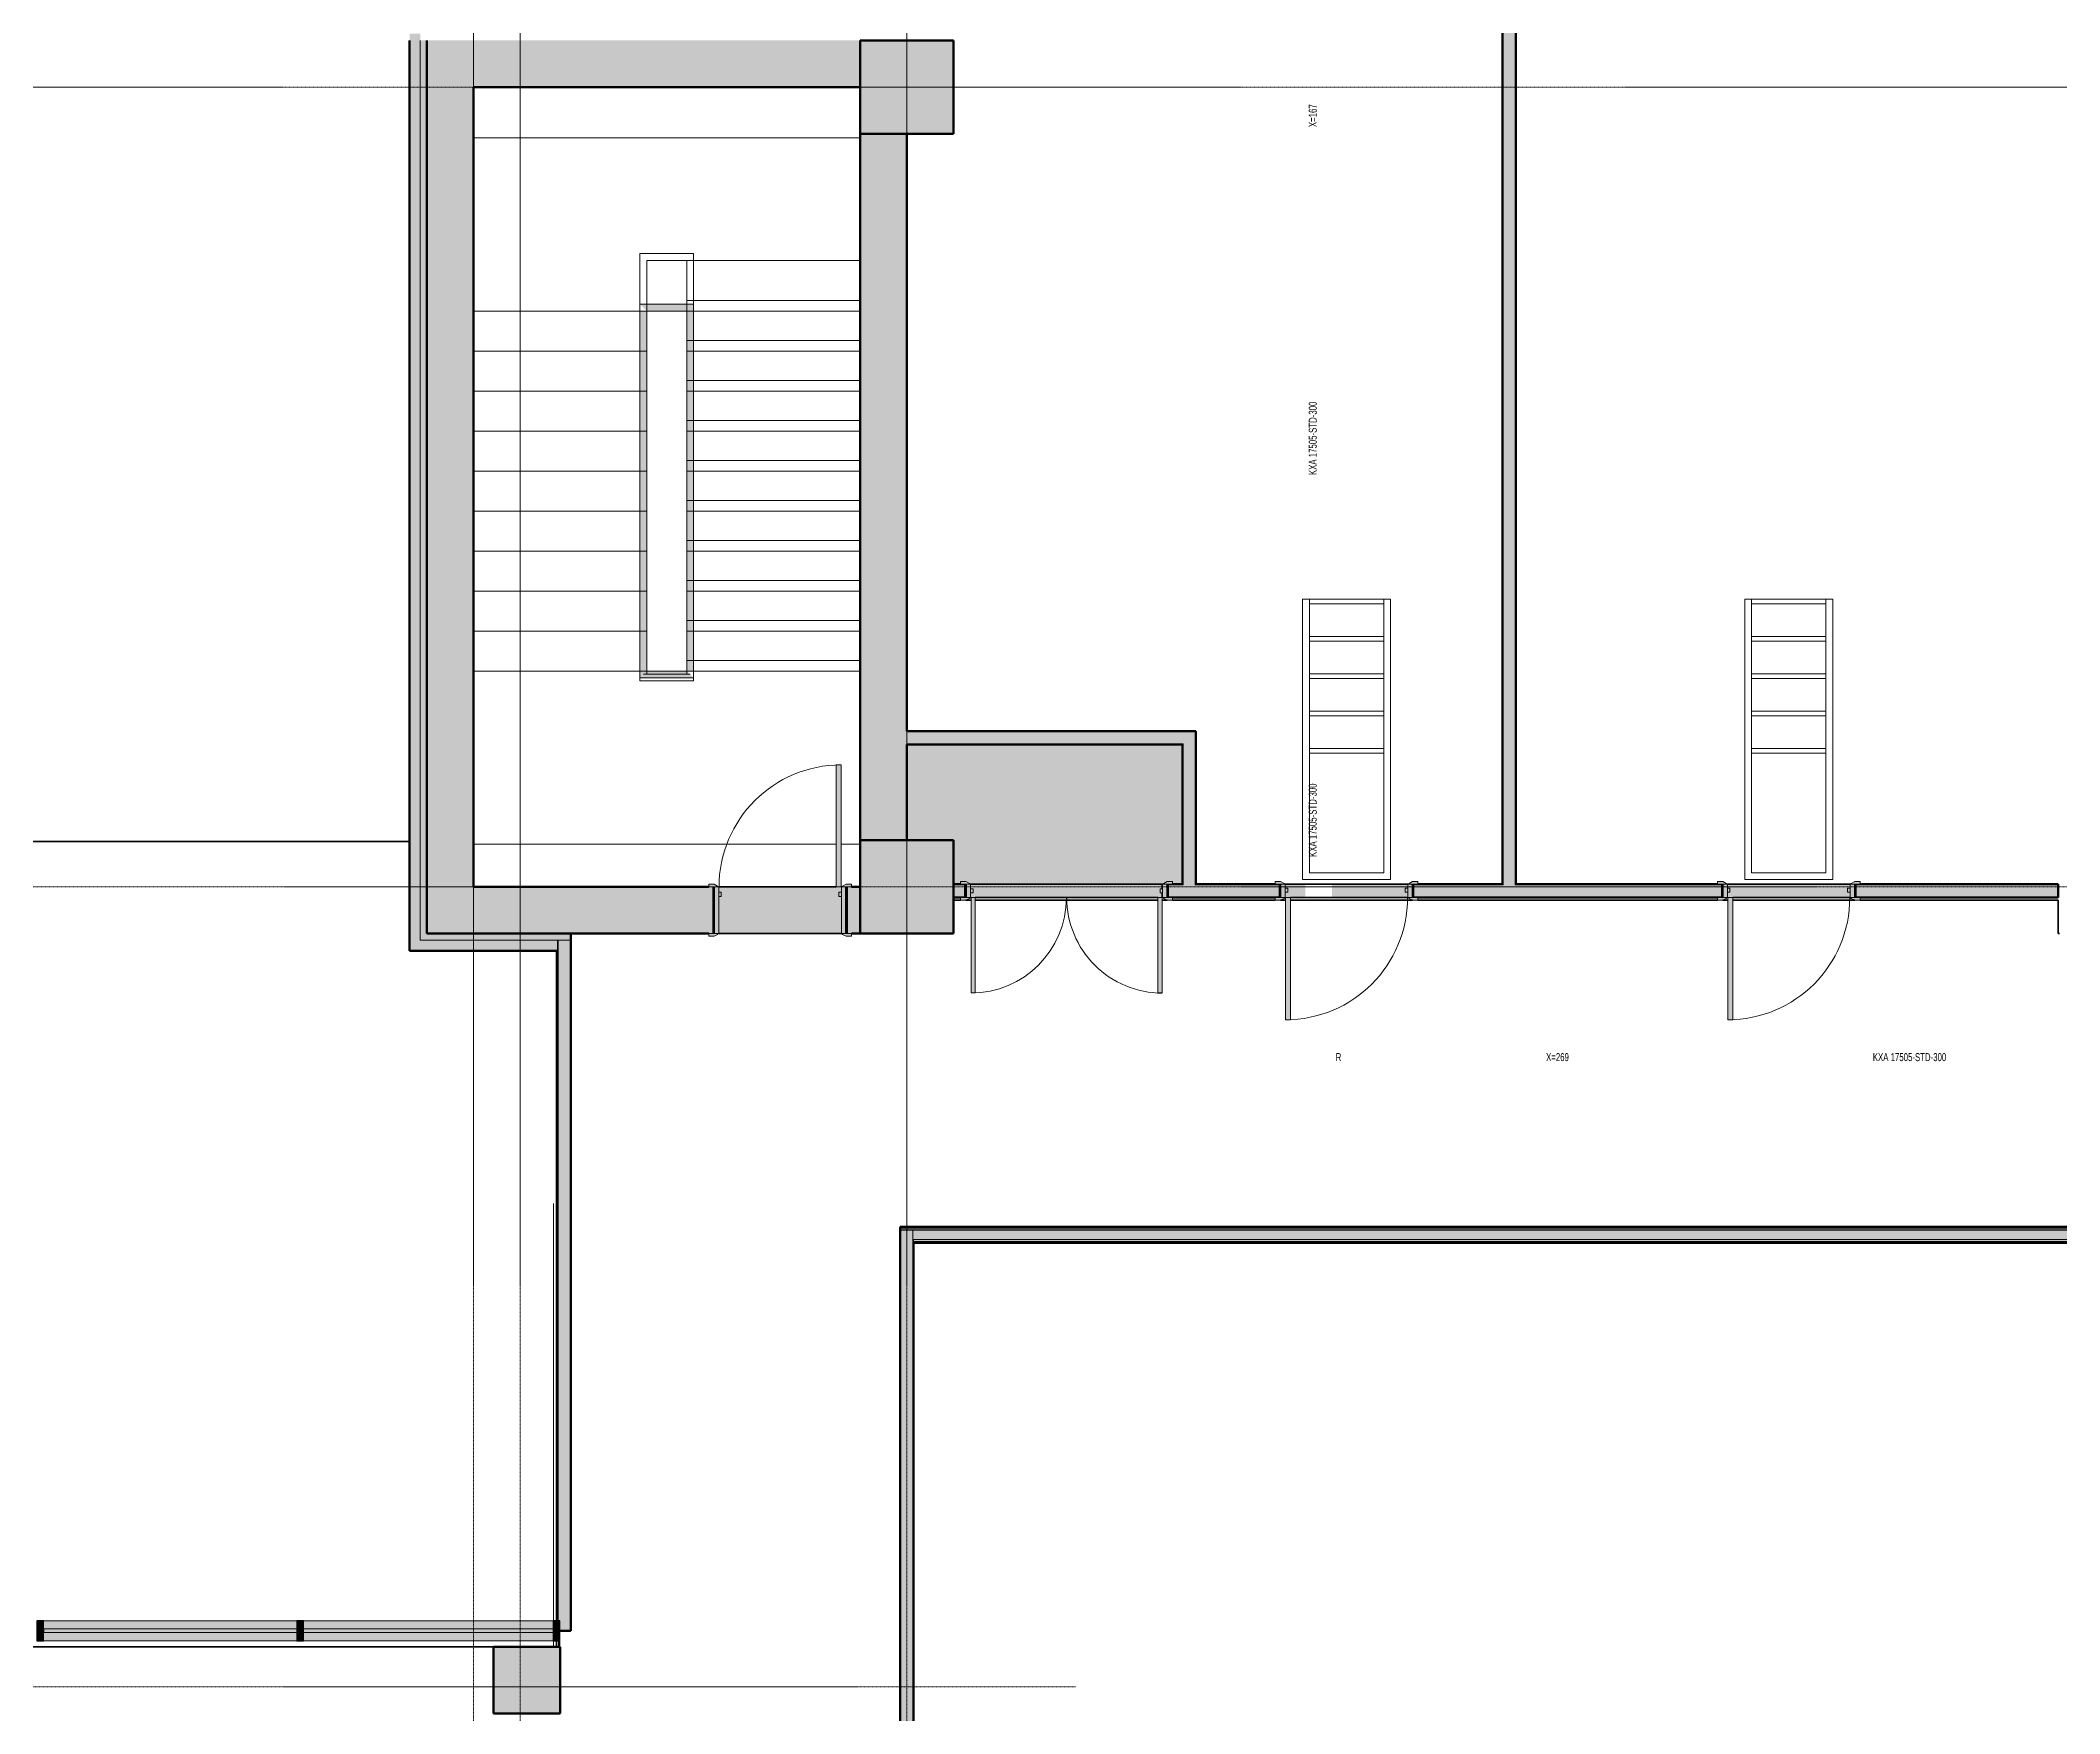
# Model space of a CAD drawing. Header units: millimetres. Extents: x -18178 to 96133, y -22425 to 61598.
# Drawn here: x -3870 to 11280, y 38330 to 50880 of the extents above; entities that cross this region are included whole.
import ezdxf
from ezdxf.enums import TextEntityAlignment as Align

# ---------------------------------------------------------------- set-up
doc = ezdxf.new("R2010")
doc.units = ezdxf.units.MM
for name, pattern in [('Centre', [10, 6, -1.25, 1.5, -1.25]), ('Demolished', [4.8, 3.2, -1.6]), ('Demolished_2_', [7.14375, 4.7625, -2.38125])]:
    doc.linetypes.add(name, pattern=pattern)
for name, color, linetype, lineweight, true_color in [('A-AREA', 7, 'Continuous', 9, 0x7f7f7f), ('A-DOOR', 7, 'Continuous', 9, 0x7f7f7f), ('A-DOOR-FRAM', 7, 'Continuous', 9, 0x7f7f7f), ('A-FLOR', 7, 'Continuous', 9, 0x7f7f7f), ('A-FLOR-HRAL-MBND', 7, 'Continuous', 9, 0x7f7f7f), ('A-GLAZ-CURT', 7, 'Continuous', 9, 0x7f7f7f), ('A-GLAZ-CWMG', 7, 'Continuous', 9, 0x7f7f7f), ('A-WALL', 7, 'Continuous', 9, 0x7f7f7f), ('A-WALL-PATT', 7, 'Continuous', 18, 0x7f7f7f), ('I-WALL', 7, 'Continuous', 9, 0x7f7f7f), ('S-COLS', 7, 'Continuous', 9, 0x7f7f7f), ('S-STRS', 7, 'Continuous', 9, 0x7f7f7f), ('S-STRS-MBND', 7, 'Continuous', 9, 0x7f7f7f)]:
    doc.layers.add(name, color=color, linetype=linetype, lineweight=lineweight, true_color=true_color)
doc.layers.add('A-FLOR-HRAL', color=7, linetype='Demolished', lineweight=9)
doc.layers.add('S-GRID', color=7, linetype='Continuous', lineweight=9)
doc.layers.add('eae-bb-mım.', color=7, linetype='Continuous')
doc.layers.add('EAE-BB-R1-OUT-004-KXC 1600A', color=200, linetype='Continuous')
doc.styles.get("Standard").update_dxf_attribs({"font": 'arial.ttf'})

# ---------------------------------------------------------------- blocks, each defined once
blk = doc.blocks.new('Double leaf fire resistant solid steel door - 1520W x 2110H mm-1298325-Busbar Distribution First Floor  Layout - Phase 1')
at = {"layer": 'A-DOOR', "lineweight": 18, "true_color": 0xf2f2f2}
h = blk.add_hatch(color=7, dxfattribs=at)
h.paths.add_polyline_path([(-717, 765), (-717, 50), (-685, 50), (-685, 765)], flags=0)
h.paths.add_polyline_path([(685, 765), (685, 50), (717, 50), (717, 765)], flags=0)
h = blk.add_hatch(color=7, dxfattribs=at)
h.paths.add_polyline_path([(-755, 70), (-795, 70), (-795, 50), (-725, 50), (-729, 56)], flags=0)
h.paths.add_polyline_path([(755, 70), (729, 56), (725, 50), (795, 50), (795, 70)], flags=0)
h = blk.add_hatch(color=7, dxfattribs=at)
h.paths.add_polyline_path([(795, -50), (725, -50), (729, -56), (755, -70), (795, -70), (795, -59)], flags=0)
h.paths.add_polyline_path([(-795, -50), (-795, -70), (-755, -70), (-729, -56), (-725, -50)], flags=0)
at = {"layer": 'A-DOOR-FRAM', "lineweight": 18, "true_color": 0xf2f2f2}
h = blk.add_hatch(color=7, dxfattribs=at)
h.paths.add_polyline_path([(-752, 50), (-752, -50), (-720, -50), (-720, 50)], flags=0)
h.paths.add_polyline_path([(752, 50), (720, 50), (720, -50), (752, -50)], flags=0)
h = blk.add_hatch(color=7, dxfattribs=at)
h.paths.add_polyline_path([(-720, 15), (-720, -17), (-701, -17), (-701, 15)], flags=0)
h.paths.add_polyline_path([(701, 15), (701, -17), (720, -17), (720, 15)], flags=0)
at = {"layer": 'A-DOOR', "color": 254, "true_color": 0xcccccc}
for p, q in [((-685, 765), (-717, 765)), ((-717, 765), (-717, 50)), ((-685, 50), (-685, 765)), ((717, 765), (685, 765)), ((685, 765), (685, 50)), ((717, 50), (717, 765)), ((-755, 70), (-795, 70)), ((-795, 70), (-795, 50)), ((-795, 50), (-725, 50)), ((-729, 56), (-755, 70)), ((-717, 50), (-685, 50)), ((685, 50), (717, 50)), ((725, 50), (795, 50)), ((755, 70), (729, 56)), ((795, 70), (755, 70)), ((795, 50), (795, 70)), ((-795, -50), (-795, -70)), ((-725, -50), (-795, -50)), ((-795, -70), (-755, -70)), ((-755, -70), (-729, -56)), ((795, -50), (725, -50)), ((729, -56), (755, -70)), ((755, -70), (795, -70)), ((795, -70), (795, -50))]:
    blk.add_line(p, q, dxfattribs=at)
at = {"layer": 'A-DOOR', "color": 254, "lineweight": 18, "true_color": 0xcccccc}
for p, q in [((-685, 765), (-717, 765)), ((-717, 765), (-717, 50)), ((-685, 50), (-685, 765)), ((685, 50), (685, 765)), ((685, 765), (717, 765)), ((717, 765), (717, 50)), ((-717, 50), (-685, 50)), ((717, 50), (685, 50))]:
    blk.add_line(p, q, dxfattribs=at)
at = {"layer": 'A-DOOR', "color": 254, "true_color": 0xe5e5e5}
for centre, radius, start, end in [((-717, 50), 716, 360, 90), ((717, 50), 715, 90, 180)]:
    blk.add_arc(centre, radius, start, end, dxfattribs=at)
at = {"layer": 'A-DOOR', "color": 254, "true_color": 0xcccccc}
for centre, start, end in [((-733, 49), 7.125, 60.2551), ((733, 49), 119.7449, 172.875), ((-733, -49), 299.7449, 352.875), ((733, -49), 187.125, 240.2551)]:
    blk.add_arc(centre, 8.06, start, end, dxfattribs=at)
at = {"layer": 'A-DOOR-FRAM', "color": 254, "lineweight": 18, "true_color": 0xcccccc}
for p, q in [((-720, 50), (-752, 50)), ((-752, 50), (-752, -50)), ((-720, -50), (-720, 50)), ((-701, 15), (-720, 15)), ((-720, 15), (-720, -17)), ((-701, -17), (-701, 15)), ((701, 15), (701, -17)), ((720, 15), (701, 15)), ((752, 50), (720, 50)), ((720, 50), (720, -50)), ((720, -17), (720, 15)), ((752, -50), (752, 50)), ((-752, -50), (-720, -50)), ((-720, -17), (-701, -17)), ((701, -17), (720, -17)), ((720, -50), (752, -50))]:
    blk.add_line(p, q, dxfattribs=at)
blk = doc.blocks.new('Single leaf fire resistant solid steel door - 1000W x 2400H mm-1314624-Busbar Distribution First Floor  Layout - Phase 1')
at = {"layer": 'A-DOOR', "lineweight": 18, "true_color": 0xf2f2f2}
blk.add_hatch(color=7, dxfattribs=at).paths.add_polyline_path([(458, 966), (420, 966), (420, 50), (458, 50)], flags=0)
h = blk.add_hatch(color=7, dxfattribs=at)
h.paths.add_polyline_path([(-495, 70), (-535, 70), (-535, 50), (-465, 50), (-469, 56)], flags=0)
h.paths.add_polyline_path([(535, 70), (495, 70), (469, 56), (465, 50), (535, 50)], flags=0)
h = blk.add_hatch(color=7, dxfattribs=at)
h.paths.add_polyline_path([(-535, -50), (-535, -70), (-495, -70), (-469, -56), (-465, -50)], flags=0)
h.paths.add_polyline_path([(535, -50), (465, -50), (469, -56), (495, -70), (535, -70), (535, -59)], flags=0)
at = {"layer": 'A-DOOR-FRAM', "lineweight": 18, "true_color": 0xf2f2f2}
h = blk.add_hatch(color=7, dxfattribs=at)
h.paths.add_polyline_path([(-492, 50), (-492, -50), (-460, -50), (-460, 50)], flags=0)
h.paths.add_polyline_path([(492, 50), (460, 50), (460, -50), (492, -50)], flags=0)
h = blk.add_hatch(color=7, dxfattribs=at)
h.paths.add_polyline_path([(-441, 10), (-460, 10), (-460, -22), (-441, -22)], flags=0)
h.paths.add_polyline_path([(441, 10), (441, -22), (460, -22), (460, 10)], flags=0)
at = {"layer": 'A-DOOR', "color": 254, "lineweight": 18, "true_color": 0xe5e5e5}
for p, q in [((420, 966), (420, 50)), ((458, 966), (420, 966)), ((420, 50), (420, 966)), ((420, 966), (458, 966)), ((458, 50), (458, 966)), ((458, 966), (458, 50)), ((420, 50), (458, 50)), ((458, 50), (420, 50))]:
    blk.add_line(p, q, dxfattribs=at)
at = {"layer": 'A-DOOR', "color": 254, "true_color": 0xcccccc}
for p, q in [((-495, 70), (-535, 70)), ((-535, 70), (-535, 50)), ((-535, 50), (-465, 50)), ((-469, 56), (-495, 70)), ((465, 50), (535, 50)), ((495, 70), (469, 56)), ((535, 70), (495, 70)), ((535, 50), (535, 70)), ((-535, -50), (-535, -70)), ((-465, -50), (-535, -50)), ((-535, -70), (-495, -70)), ((-495, -70), (-469, -56)), ((535, -50), (465, -50)), ((469, -56), (495, -70)), ((495, -70), (535, -70)), ((535, -70), (535, -50))]:
    blk.add_line(p, q, dxfattribs=at)
at = {"layer": 'A-DOOR', "color": 254, "true_color": 0xe5e5e5}
blk.add_arc((458, 50), 916, 90, 180, dxfattribs=at)
at = {"layer": 'A-DOOR', "color": 254, "true_color": 0xcccccc}
for centre, start, end in [((-473, 49), 7.125, 60.2551), ((473, 49), 119.7449, 172.875), ((-473, -49), 299.7449, 352.875), ((473, -49), 187.125, 240.2551)]:
    blk.add_arc(centre, 8.06, start, end, dxfattribs=at)
at = {"layer": 'A-DOOR-FRAM', "color": 254, "lineweight": 18, "true_color": 0xcccccc}
for p, q in [((-460, 50), (-492, 50)), ((-492, 50), (-492, -50)), ((-460, -50), (-460, 50)), ((-441, 10), (-460, 10)), ((-460, 10), (-460, -22)), ((-441, -22), (-441, 10)), ((460, 10), (441, 10)), ((441, 10), (441, -22)), ((460, 50), (460, -50)), ((492, 50), (460, 50)), ((460, -22), (460, 10)), ((492, -50), (492, 50)), ((-492, -50), (-460, -50)), ((-460, -22), (-441, -22)), ((441, -22), (460, -22)), ((460, -50), (492, -50))]:
    blk.add_line(p, q, dxfattribs=at)
blk = doc.blocks.new('STR-Conc-Precast Rectangular Column Nwt - 500 x 500 mm-874367-Busbar Distribution First Floor  Layout - Phase 1')
at = {"layer": 'S-COLS', "lineweight": 35, "true_color": 0xf2f2f2}
blk.add_hatch(color=7, dxfattribs=at).paths.add_polyline_path([(250, -250), (250, 250), (-250, 250), (-250, -250)], flags=0)
at = {"layer": 'S-COLS', "color": 254, "lineweight": 50, "true_color": 0xcccccc}
for p, q in [((250, 250), (-250, 250)), ((-250, 250), (-250, -250)), ((250, -250), (250, 250)), ((-250, -250), (250, -250))]:
    blk.add_line(p, q, dxfattribs=at)
blk = doc.blocks.new('STR-Conc-Precast Rectangular Column Nwt - 700 x 700 mm-835840-Busbar Distribution First Floor  Layout - Phase 1')
at = {"layer": 'S-COLS', "lineweight": 35, "true_color": 0xf2f2f2}
blk.add_hatch(color=7, dxfattribs=at).paths.add_polyline_path([(227, 350), (-350, 350), (-350, -350), (350, -350), (350, 350)], flags=0)
at = {"layer": 'S-COLS', "color": 254, "lineweight": 50, "true_color": 0xcccccc}
for p, q in [((350, 350), (-350, 350)), ((-350, 350), (-350, -350)), ((350, -350), (350, 350)), ((-350, -350), (350, -350))]:
    blk.add_line(p, q, dxfattribs=at)
blk = doc.blocks.new('Single leaf fire resistant solid steel door - 1000W x 2400H mm-1314631-Busbar Distribution First Floor  Layout - Phase 1')
at = {"layer": 'A-DOOR', "lineweight": 18, "true_color": 0xf2f2f2}
blk.add_hatch(color=7, dxfattribs=at).paths.add_polyline_path([(458, 175), (458, 1091), (420, 1091), (420, 175)], flags=0)
h = blk.add_hatch(color=7, dxfattribs=at)
h.paths.add_polyline_path([(535, 175), (535, 195), (495, 195), (469, 181), (465, 175)], flags=0)
h.paths.add_polyline_path([(-465, 175), (-469, 181), (-495, 195), (-535, 195), (-535, 175)], flags=0)
h = blk.add_hatch(color=7, dxfattribs=at)
h.paths.add_polyline_path([(495, -195), (535, -195), (535, -175), (465, -175), (469, -181)], flags=0)
h.paths.add_polyline_path([(-535, -195), (-495, -195), (-469, -181), (-465, -175), (-535, -175)], flags=0)
at = {"layer": 'A-DOOR-FRAM', "lineweight": 18, "true_color": 0xf2f2f2}
h = blk.add_hatch(color=7, dxfattribs=at)
h.paths.add_polyline_path([(-460, -175), (-460, 175), (-492, 175), (-492, -175)], flags=0)
h.paths.add_polyline_path([(492, -175), (492, 175), (460, 175), (460, -175)], flags=0)
h = blk.add_hatch(color=7, dxfattribs=at)
h.paths.add_polyline_path([(441, 103), (460, 103), (460, 135), (441, 135)], flags=0)
h.paths.add_polyline_path([(-460, 103), (-441, 103), (-441, 135), (-460, 135)], flags=0)
at = {"layer": 'A-DOOR', "color": 254, "lineweight": 18, "true_color": 0xe5e5e5}
for p, q in [((420, 1091), (420, 175)), ((458, 1091), (420, 1091)), ((420, 175), (420, 1091)), ((420, 1091), (458, 1091)), ((458, 175), (458, 1091)), ((458, 1091), (458, 175)), ((420, 175), (458, 175)), ((458, 175), (420, 175))]:
    blk.add_line(p, q, dxfattribs=at)
at = {"layer": 'A-DOOR', "color": 254, "true_color": 0xcccccc}
for p, q in [((-495, 195), (-535, 195)), ((-535, 195), (-535, 175)), ((-535, 175), (-465, 175)), ((-469, 181), (-495, 195)), ((465, 175), (535, 175)), ((495, 195), (469, 181)), ((535, 195), (495, 195)), ((535, 175), (535, 195)), ((-535, -175), (-535, -195)), ((-465, -175), (-535, -175)), ((-535, -195), (-495, -195)), ((-495, -195), (-469, -181)), ((535, -175), (465, -175)), ((469, -181), (495, -195)), ((495, -195), (535, -195)), ((535, -195), (535, -175))]:
    blk.add_line(p, q, dxfattribs=at)
at = {"layer": 'A-DOOR', "color": 254, "true_color": 0xe5e5e5}
blk.add_arc((458, 175), 916, 90, 180, dxfattribs=at)
at = {"layer": 'A-DOOR', "color": 254, "true_color": 0xcccccc}
for centre, start, end in [((-473, 174), 7.125, 60.2551), ((473, 174), 119.7449, 172.875), ((-473, -174), 299.7449, 352.875), ((473, -174), 187.125, 240.2551)]:
    blk.add_arc(centre, 8.06, start, end, dxfattribs=at)
at = {"layer": 'A-DOOR-FRAM', "color": 254, "lineweight": 18, "true_color": 0xcccccc}
for p, q in [((-460, 175), (-492, 175)), ((-492, 175), (-492, -175)), ((-460, -175), (-460, 175)), ((460, 175), (460, -175)), ((492, 175), (460, 175)), ((492, -175), (492, 175)), ((-441, 135), (-460, 135)), ((-460, 135), (-460, 103)), ((-460, 103), (-441, 103)), ((-441, 103), (-441, 135)), ((460, 135), (441, 135)), ((441, 135), (441, 103)), ((441, 103), (460, 103)), ((460, 103), (460, 135)), ((-492, -175), (-460, -175)), ((460, -175), (492, -175))]:
    blk.add_line(p, q, dxfattribs=at)
blk = doc.blocks.new('System Panel - Arup_Plate_CurtainPanelGlazed-874420-Busbar Distribution First Floor  Layout - Phase 1')
at = {"layer": 'A-GLAZ-CURT', "true_color": 0xf2f2f2}
blk.add_hatch(color=7, dxfattribs=at).paths.add_polyline_path([(-937, 13), (-937, -13), (937, -13), (937, 13)], flags=0)
at = {"layer": 'A-GLAZ-CURT', "color": 254, "lineweight": 18, "true_color": 0xcccccc}
for p, q in [((937, 13), (-937, 13)), ((-937, 13), (-937, -13)), ((937, -13), (937, 13)), ((-937, -13), (937, -13))]:
    blk.add_line(p, q, dxfattribs=at)
blk = doc.blocks.new('System Panel - Arup_Plate_CurtainPanelGlazed-874421-Busbar Distribution First Floor  Layout - Phase 1')
at = {"layer": 'A-GLAZ-CURT', "true_color": 0xf2f2f2}
blk.add_hatch(color=7, dxfattribs=at).paths.add_polyline_path([(-949, 13), (-949, -13), (949, -13), (949, 13), (173, 13)], flags=0)
at = {"layer": 'A-GLAZ-CURT', "color": 254, "lineweight": 18, "true_color": 0xcccccc}
for p, q in [((949, 13), (-949, 13)), ((-949, 13), (-949, -13)), ((949, -13), (949, 13)), ((-949, -13), (949, -13))]:
    blk.add_line(p, q, dxfattribs=at)
blk = doc.blocks.new('Rectangular Mullion - Arup_Member_CurtainWallMullionRect100x100mm-872832-Busbar Distribution First Floor  Layout - Phase 1')
at = {"layer": 'A-GLAZ-CWMG', "true_color": 0xf2f2f2}
blk.add_hatch(color=7, dxfattribs=at).paths.add_polyline_path([(0, -75), (0, 75), (-50, 75), (-50, -75)], flags=0)
at = {"layer": 'A-GLAZ-CWMG', "color": 254, "lineweight": 25, "true_color": 0xcccccc}
for p, q in [((0, 75), (-50, 75)), ((-50, 75), (-50, -75)), ((0, -75), (0, 75)), ((-50, -75), (0, -75))]:
    blk.add_line(p, q, dxfattribs=at)
blk = doc.blocks.new('Rectangular Mullion - Arup_Member_CurtainWallMullionRect100x100mm-874418-Busbar Distribution First Floor  Layout - Phase 1')
at = {"layer": 'A-GLAZ-CWMG', "true_color": 0xf2f2f2}
h = blk.add_hatch(color=7, dxfattribs=at)
h.paths.add_polyline_path([(9947, 38953), (9947, 39016), (8074, 39016), (8074, 38953)], flags=0)
h.paths.add_polyline_path([(9947, 39041), (9947, 39103), (8074, 39103), (8074, 39041)], flags=0)
at = {"layer": 'A-GLAZ-CWMG', "color": 254, "true_color": 0xe5e5e5}
for p, q in [((8074, 39103), (9947, 39103)), ((9947, 38953), (8074, 38953))]:
    blk.add_line(p, q, dxfattribs=at)
blk = doc.blocks.new('Rectangular Mullion - Arup_Member_CurtainWallMullionRect100x100mm-874419-Busbar Distribution First Floor  Layout - Phase 1')
at = {"layer": 'A-GLAZ-CWMG', "true_color": 0xf2f2f2}
h = blk.add_hatch(color=7, dxfattribs=at)
h.paths.add_polyline_path([(8024, 38953), (8024, 39016), (6125, 39016), (6125, 38953), (6902, 38953)], flags=0)
h.paths.add_polyline_path([(6902, 39041), (8024, 39041), (8024, 39103), (6125, 39103), (6125, 39041)], flags=0)
at = {"layer": 'A-GLAZ-CWMG', "color": 254, "true_color": 0xe5e5e5}
for p, q in [((6125, 39103), (8024, 39103)), ((8024, 38953), (6125, 38953))]:
    blk.add_line(p, q, dxfattribs=at)
blk = doc.blocks.new('Rectangular Mullion - Arup_Member_CurtainWallMullionRect100x100mm-872823-Busbar Distribution First Floor  Layout - Phase 1')
at = {"layer": 'A-GLAZ-CWMG', "true_color": 0xf2f2f2}
blk.add_hatch(color=7, dxfattribs=at).paths.add_polyline_path([(-25, -75), (-25, 75), (25, 75), (25, -75)], flags=0)
at = {"layer": 'A-GLAZ-CWMG', "color": 254, "lineweight": 25, "true_color": 0xcccccc}
for p, q in [((-25, 75), (25, 75)), ((-25, -75), (-25, 75)), ((25, 75), (25, -75)), ((25, -75), (-25, -75))]:
    blk.add_line(p, q, dxfattribs=at)
blk = doc.blocks.new('Railing - Railing-875470-Busbar Distribution First Floor  Layout - Phase 1')
at = {"layer": 'A-FLOR-HRAL', "color": 253, "linetype": 'Continuous', "true_color": 0xaaaaaa}
for p, q in [((15570, 46766), (15621, 46766)), ((15570, 46766), (15570, 45646)), ((15621, 46766), (15621, 45646)), ((16179, 46766), (16230, 46766)), ((16179, 45646), (16179, 46766)), ((16230, 45646), (16230, 46766)), ((15570, 45646), (15570, 44661)), ((15621, 45646), (15621, 44712)), ((16179, 44712), (16179, 45646)), ((16230, 44661), (16230, 45646)), ((15621, 44712), (16179, 44712)), ((15570, 44661), (16230, 44661))]:
    blk.add_line(p, q, dxfattribs=at)
blk = doc.blocks.new('Railing - Railing-875497-Busbar Distribution First Floor  Layout - Phase 1')
at = {"layer": 'A-FLOR-HRAL', "color": 253, "linetype": 'Continuous', "true_color": 0xaaaaaa}
for p, q in [((18888, 46766), (18938, 46766)), ((18888, 46766), (18888, 45646)), ((18938, 46766), (18938, 45646)), ((19497, 46766), (19548, 46766)), ((19497, 45646), (19497, 46766)), ((19548, 45646), (19548, 46766)), ((18888, 45646), (18888, 44661)), ((18938, 45646), (18938, 44712)), ((19497, 44712), (19497, 45646)), ((19548, 44661), (19548, 45646)), ((18938, 44712), (19497, 44712)), ((18888, 44661), (19548, 44661))]:
    blk.add_line(p, q, dxfattribs=at)
blk = doc.blocks.new('Railing - Railing-897810-Busbar Distribution First Floor  Layout - Phase 1')
at = {"layer": 'A-FLOR-HRAL', "linetype": 'Continuous', "true_color": 0xf2f2f2}
for points in [[(10950, 48926), (11001, 48977), (10599, 48977), (10650, 48926)], [(10950, 47726), (11001, 47726), (11001, 48977), (10950, 48926)], [(10599, 46175), (10650, 46226), (10650, 48926), (10599, 48926), (10599, 47027)], [(11001, 46226), (11001, 47726), (10950, 47726), (10950, 46226)], [(11001, 46175), (10950, 46226), (10650, 46226), (10599, 46175), (10650, 46175)]]:
    blk.add_hatch(color=7, dxfattribs=at).paths.add_polyline_path(points, flags=0)
at = {"layer": 'A-FLOR-HRAL', "color": 254, "linetype": 'Continuous', "true_color": 0xe5e5e5}
for p, q in [((10599, 48977), (11001, 48977)), ((10599, 48926), (10599, 48977)), ((11001, 48977), (11001, 47726)), ((10599, 46175), (10599, 48926)), ((10650, 48926), (10950, 48926)), ((10650, 46226), (10650, 48926)), ((10950, 48926), (10950, 47726)), ((10950, 47726), (11001, 47726)), ((10950, 47726), (10950, 46226)), ((11001, 47726), (11001, 46226)), ((10950, 46226), (10650, 46226)), ((11001, 46226), (11001, 46175)), ((11001, 46175), (10599, 46175))]:
    blk.add_line(p, q, dxfattribs=at)
at = {"layer": 'A-FLOR-HRAL-MBND', "color": 254, "true_color": 0xe5e5e5}
for p, q in [((10599, 49357), (11001, 49357)), ((10599, 48926), (10599, 49357)), ((10650, 49306), (10950, 49306)), ((10650, 48926), (10650, 49306)), ((10950, 49306), (10950, 46306)), ((11001, 49357), (11001, 46306)), ((10599, 48977), (11001, 48977)), ((10599, 48926), (10599, 48977)), ((11001, 48977), (11001, 46226)), ((10599, 46226), (10599, 48926)), ((10599, 46175), (10599, 48926)), ((10650, 46226), (10650, 48926)), ((10650, 48926), (10950, 48926)), ((10650, 46226), (10650, 48926)), ((10950, 48926), (10950, 46226)), ((10950, 47726), (10950, 46226)), ((11001, 47726), (11001, 46226)), ((10599, 46153), (10599, 46226)), ((10950, 46226), (10650, 46226)), ((11001, 46306), (10950, 46306)), ((11001, 46226), (11001, 46153)), ((11001, 46226), (11001, 46175)), ((11001, 46175), (10599, 46175)), ((11001, 46153), (10599, 46153)), ((10975, 46203), (10625, 46203))]:
    blk.add_line(p, q, dxfattribs=at)
blk = doc.blocks.new('IL021-ARP-ZZ-XX-M3-J-A-0001_rvt-1-Busbar Distribution First Floor  Layout - Phase 1')
at = {"layer": 'A-FLOR', "lineweight": 5, "true_color": 0xf2f2f2}
blk.add_hatch(color=7, dxfattribs=at).paths.add_polyline_path([(14501, 44526), (14517, 44526), (14517, 44561), (14501, 44561), (14501, 44593), (14517, 44593), (14517, 44626), (14525, 44626), (14529, 44632), (14555, 44646), (14595, 44646), (14595, 44626), (14670, 44626), (14670, 45676), (12600, 45676), (12600, 44956), (12950, 44956), (12950, 44626), (13005, 44626), (13005, 44646), (13045, 44646), (13071, 44632), (13075, 44626), (13080, 44626), (13080, 44593), (13099, 44593), (13099, 44561), (13080, 44561), (13080, 44526), (14485, 44526)], flags=0)
at = {"layer": 'A-WALL-PATT', "lineweight": 5, "true_color": 0xf2f2f2}
for points in [[(17075, 44621), (17165, 44621), (17165, 55406), (17075, 55406), (17075, 44626)], [(9000, 44206), (9000, 50956), (8950, 50956), (8950, 44206)], [(14675, 45681), (14765, 45681), (14765, 45771), (12600, 45771), (12600, 45681)], [(14675, 44621), (14765, 44621), (14765, 45681), (14675, 45681), (14675, 44626)], [(9985, 44206), (10075, 44206), (10075, 44256), (9000, 44256), (9000, 44206), (9980, 44206)], [(9985, 39028), (10075, 39028), (10075, 44206), (9985, 44206), (9985, 42244)], [(12555, 37156), (12645, 37156), (12645, 42031), (12555, 42031), (12555, 37156)]]:
    blk.add_hatch(color=7, dxfattribs=at).paths.add_polyline_path(points, flags=0)
at = {"layer": 'A-WALL-PATT', "lineweight": 25, "true_color": 0xf2f2f2}
for points in [[(8950, 44126), (8950, 51006), (8870, 51006), (8870, 44126)], [(12250, 50606), (12250, 50956), (9000, 50956), (9000, 50606), (9638, 50606)], [(9000, 44256), (9350, 44256), (9350, 50606), (9000, 50606), (9000, 47027)], [(12373, 44956), (12600, 44956), (12600, 50256), (12250, 50256), (12250, 44956)], [(8950, 44126), (9980, 44126), (9980, 44206), (8950, 44206)]]:
    blk.add_hatch(color=7, dxfattribs=at).paths.add_polyline_path(points, flags=0)
h = blk.add_hatch(color=7, dxfattribs=at)
h.paths.add_polyline_path([(12250, 44256), (12250, 44606), (12150, 44606), (12150, 44256), (12185, 44256)], flags=0)
h.paths.add_polyline_path([(11005, 44256), (11150, 44256), (11150, 44606), (9350, 44606), (9350, 44256), (9638, 44256)], flags=0)
at = {"layer": 'A-WALL-PATT', "lineweight": 5, "true_color": 0xf2f2f2}
h = blk.add_hatch(color=7, dxfattribs=at)
h.paths.add_polyline_path([(19718, 44531), (21240, 44531), (21240, 44621), (19718, 44621)], flags=0)
h.paths.add_polyline_path([(17844, 44531), (18718, 44531), (18718, 44621), (16400, 44621), (16400, 44531), (16477, 44531)], flags=0)
h.paths.add_polyline_path([(13040, 44531), (13040, 44621), (12950, 44621), (12950, 44531)], flags=0)
h.paths.add_polyline_path([(15400, 44531), (15400, 44621), (14560, 44621), (14560, 44531), (15109, 44531)], flags=0)
h = blk.add_hatch(color=7, dxfattribs=at)
h.paths.add_polyline_path([(30496, 42043), (30540, 42043), (30540, 42056), (27335, 42056), (27335, 42043), (30154, 42043)], flags=0)
h.paths.add_polyline_path([(25335, 42043), (25335, 42056), (12555, 42056), (12555, 42043), (23316, 42043)], flags=0)
h = blk.add_hatch(color=7, dxfattribs=at)
h.paths.add_polyline_path([(30154, 42031), (30552, 42031), (30552, 42043), (27335, 42043), (27335, 42031), (28787, 42031)], flags=0)
h.paths.add_polyline_path([(25335, 42031), (25335, 42043), (12555, 42043), (12555, 42031), (23316, 42031)], flags=0)
h = blk.add_hatch(color=7, dxfattribs=at)
h.paths.add_polyline_path([(30154, 41961), (30565, 41961), (30565, 42031), (27335, 42031), (27335, 41961), (28787, 41961)], flags=0)
h.paths.add_polyline_path([(25335, 41961), (25335, 42031), (12645, 42031), (12645, 41961), (23316, 41961)], flags=0)
h = blk.add_hatch(color=7, dxfattribs=at)
h.paths.add_polyline_path([(30154, 41948), (30552, 41948), (30552, 41961), (27335, 41961), (27335, 41948), (28787, 41948)], flags=0)
h.paths.add_polyline_path([(25335, 41948), (25335, 41961), (12650, 41961), (12650, 41948), (23316, 41948)], flags=0)
at = {"layer": 'A-WALL-PATT', "lineweight": 25, "true_color": 0xf2f2f2}
h = blk.add_hatch(color=7, dxfattribs=at)
h.paths.add_polyline_path([(30540, 41936), (30540, 41948), (27335, 41948), (27335, 41936), (30496, 41936)], flags=0)
h.paths.add_polyline_path([(25335, 41936), (25335, 41948), (12650, 41948), (12650, 41936), (25300, 41936)], flags=0)
at = {"layer": 'I-WALL', "lineweight": 25, "true_color": 0xf2f2f2}
for points in [[(17075, 44626), (17075, 55406), (17070, 55406), (17070, 44626)], [(14675, 45676), (14675, 45681), (12600, 45681), (12600, 45676), (14670, 45676)], [(14675, 44626), (14675, 45676), (14670, 45676), (14670, 44626)], [(9985, 39028), (9985, 44206), (9980, 44206), (9980, 39028)], [(12555, 37156), (12555, 42056), (12550, 42056), (12550, 37156)]]:
    blk.add_hatch(color=7, dxfattribs=at).paths.add_polyline_path(points, flags=0)
at = {"layer": 'I-WALL', "lineweight": 5, "true_color": 0xf2f2f2}
for points in [[(17170, 44626), (17170, 55406), (17165, 55406), (17165, 44626)], [(14765, 45771), (14770, 45771), (14770, 45776), (12600, 45776), (12600, 45771)], [(14770, 44626), (14770, 45771), (14765, 45771), (14765, 44626)], [(10080, 39028), (10080, 44256), (10075, 44256), (10075, 39028)], [(12650, 37156), (12650, 41961), (12645, 41961), (12645, 37156)]]:
    blk.add_hatch(color=7, dxfattribs=at).paths.add_polyline_path(points, flags=0)
h = blk.add_hatch(color=7, dxfattribs=at)
h.paths.add_polyline_path([(12110, 44256), (12108, 44534), (12091, 44534), (12091, 44566), (12110, 44566), (12108, 44606), (11190, 44606), (11190, 44566), (11209, 44566), (11209, 44534), (11190, 44534), (11190, 44256)], flags=0)
h.paths.add_polyline_path([(12150, 44256), (12150, 44606), (12142, 44606), (12142, 44256), (12145, 44256)], flags=0)
h.paths.add_polyline_path([(11150, 44256), (11158, 44256), (11158, 44606), (11150, 44606), (11150, 44431)], flags=0)
h = blk.add_hatch(color=7, dxfattribs=at)
h.paths.add_polyline_path([(20580, 44621), (21240, 44621), (21240, 44626), (19718, 44626), (19718, 44621)], flags=0)
h.paths.add_polyline_path([(17075, 44621), (17075, 44626), (16400, 44626), (16400, 44621), (16477, 44621)], flags=0)
h.paths.add_polyline_path([(17844, 44621), (18718, 44621), (18718, 44626), (17165, 44626), (17165, 44621)], flags=0)
h.paths.add_polyline_path([(14605, 44621), (14675, 44621), (14675, 44626), (14560, 44626), (14560, 44621), (14595, 44621)], flags=0)
h.paths.add_polyline_path([(12950, 44621), (13040, 44621), (13040, 44626), (12950, 44625)], flags=0)
h.paths.add_polyline_path([(15400, 44621), (15400, 44626), (14765, 44626), (14765, 44621), (15109, 44621)], flags=0)
h = blk.add_hatch(color=7, dxfattribs=at)
h.paths.add_polyline_path([(13048, 44526), (13048, 44626), (13040, 44626), (13040, 44526), (13045, 44526)], flags=0)
h.paths.add_polyline_path([(13083, 44526), (14520, 44526), (14520, 44561), (14501, 44561), (14501, 44593), (14520, 44593), (14520, 44626), (13080, 44626), (13080, 44593), (13099, 44593), (13099, 44561), (13080, 44561), (13080, 44526)], flags=0)
h.paths.add_polyline_path([(14552, 44526), (14560, 44526), (14560, 44626), (14552, 44626), (14552, 44531)], flags=0)
h = blk.add_hatch(color=7, dxfattribs=at)
h.paths.add_polyline_path([(15408, 44526), (15408, 44626), (15400, 44626), (15400, 44526), (15405, 44526)], flags=0)
h.paths.add_polyline_path([(15480, 44526), (15592, 44526), (15592, 44626), (15440, 44626), (15440, 44598), (15459, 44598), (15459, 44566), (15440, 44566), (15442, 44526)], flags=0)
h.paths.add_polyline_path([(15792, 44526), (16360, 44526), (16360, 44566), (16341, 44566), (16341, 44598), (16360, 44598), (16360, 44626), (15792, 44626), (15792, 44531)], flags=0)
h.paths.add_polyline_path([(16395, 44526), (16400, 44526), (16400, 44626), (16392, 44626), (16392, 44526)], flags=0)
h = blk.add_hatch(color=7, dxfattribs=at)
h.paths.add_polyline_path([(19718, 44526), (19718, 44626), (19710, 44626), (19710, 44526), (19713, 44526)], flags=0)
h.paths.add_polyline_path([(19678, 44526), (19678, 44566), (19659, 44566), (19659, 44598), (19678, 44598), (19678, 44626), (18758, 44626), (18758, 44598), (18777, 44598), (18777, 44566), (18758, 44566), (18760, 44526), (19633, 44526)], flags=0)
h.paths.add_polyline_path([(18718, 44526), (18726, 44526), (18726, 44626), (18718, 44626), (18718, 44531)], flags=0)
at = {"layer": 'I-WALL', "lineweight": 25, "true_color": 0xf2f2f2}
h = blk.add_hatch(color=7, dxfattribs=at)
h.paths.add_polyline_path([(19718, 44526), (21240, 44526), (21240, 44531), (19718, 44531)], flags=0)
h.paths.add_polyline_path([(17844, 44526), (18718, 44526), (18718, 44531), (16400, 44531), (16400, 44526), (16477, 44526)], flags=0)
h.paths.add_polyline_path([(13040, 44526), (13040, 44531), (12950, 44530), (12950, 44526), (13005, 44526)], flags=0)
h.paths.add_polyline_path([(14595, 44526), (15400, 44526), (15400, 44531), (14560, 44531), (14560, 44526)], flags=0)
at = {"layer": 'A-AREA', "color": 253, "true_color": 0xaaaaaa}
for p, q in [((9950, 39103), (9950, 42231)), ((9950, 38906), (9950, 38953)), ((9997, 38953), (9997, 38906))]:
    blk.add_line(p, q, dxfattribs=at)
at = {"layer": 'A-FLOR', "color": 254, "lineweight": 35, "true_color": 0xe5e5e5}
for p, q in [((8870, 44948), (40, 44948)), ((14517, 44593), (14517, 44626)), ((14517, 44626), (14520, 44626)), ((14517, 44526), (14517, 44561)), ((13005, 44506), (12950, 44506)), ((13083, 44506), (13045, 44506)), ((13080, 44526), (13083, 44526)), ((13115, 44526), (14485, 44526)), ((14485, 44506), (13115, 44506)), ((14555, 44506), (14517, 44506)), ((15365, 44506), (14595, 44506)), ((15442, 44506), (15405, 44506)), ((16395, 44506), (15480, 44506)), ((18683, 44506), (16435, 44506)), ((18760, 44506), (18723, 44506)), ((19713, 44506), (18798, 44506)), ((21240, 44506), (19753, 44506)), ((21240, 44256), (21240, 44506)), ((12110, 44256), (11190, 44256)), ((21250, 44256), (21240, 44256)), ((9973, 39103), (9973, 44126)), ((9973, 38906), (9973, 38953)), ((9990, 38953), (9990, 38906)), ((9500, 38906), (900, 38906))]:
    blk.add_line(p, q, dxfattribs=at)
at = {"layer": 'A-WALL', "color": 254, "lineweight": 18, "true_color": 0xcccccc}
for p, q in [((17075, 44626), (17075, 55406)), ((17165, 44626), (17165, 55406)), ((8950, 44206), (8950, 50956)), ((12600, 45776), (12600, 45771)), ((14765, 45771), (12600, 45771)), ((12600, 45771), (12600, 45681)), ((14765, 45771), (14765, 45681)), ((14675, 45681), (12600, 45681)), ((12600, 45681), (12600, 45676)), ((14675, 45681), (14675, 45676)), ((14675, 44626), (14675, 45676)), ((14765, 45681), (14765, 45676)), ((14765, 44626), (14765, 45676)), ((13040, 44621), (12950, 44621)), ((14675, 44621), (14560, 44621)), ((14675, 44626), (14675, 44621)), ((14765, 44626), (14765, 44621)), ((15400, 44621), (14765, 44621)), ((17075, 44621), (16400, 44621)), ((17075, 44626), (17075, 44621)), ((17165, 44626), (17165, 44621)), ((18718, 44621), (17165, 44621)), ((21240, 44621), (19718, 44621)), ((13040, 44531), (12950, 44531)), ((15400, 44531), (14560, 44531)), ((18718, 44531), (16400, 44531)), ((21240, 44531), (19718, 44531)), ((10075, 44206), (10075, 44256)), ((10075, 44256), (10075, 44206)), ((9000, 44206), (8950, 44206)), ((9980, 44206), (9000, 44206)), ((9980, 44126), (9980, 44206)), ((9980, 44206), (9985, 44206)), ((9985, 39028), (9985, 44206)), ((9985, 44206), (10075, 44206)), ((10075, 39028), (10075, 44206)), ((12555, 42043), (12555, 42056)), ((12555, 42043), (12555, 42056)), ((12555, 42031), (12555, 42043)), ((12555, 42043), (12650, 42043)), ((12555, 42031), (12555, 42043)), ((12555, 37156), (12555, 42031)), ((12555, 42031), (12645, 42031)), ((12645, 41961), (12645, 42031)), ((12645, 42031), (12650, 42031)), ((12645, 41961), (12645, 42031)), ((25335, 42043), (12650, 42043)), ((25335, 42031), (12650, 42031)), ((12645, 37156), (12645, 41961)), ((12645, 41961), (12650, 41961)), ((25335, 41961), (12650, 41961)), ((12650, 41961), (12650, 41948)), ((25335, 41948), (12650, 41948)), ((12650, 41948), (12650, 41936))]:
    blk.add_line(p, q, dxfattribs=at)
at = {"layer": 'A-WALL', "color": 254, "lineweight": 50, "true_color": 0xcccccc}
for p, q in [((8870, 50956), (8870, 44126)), ((9000, 44256), (9000, 50956)), ((9980, 44256), (9000, 44256)), ((8870, 44126), (8950, 44126)), ((8950, 44126), (9000, 44126)), ((9000, 44126), (9980, 44126))]:
    blk.add_line(p, q, dxfattribs=at)
at = {"layer": 'I-WALL', "color": 254, "lineweight": 50, "true_color": 0xcccccc}
for p, q in [((17070, 55406), (17070, 44626)), ((17170, 44626), (17170, 55406)), ((9000, 50956), (9000, 50606)), ((9000, 50606), (9000, 44256)), ((9350, 50606), (12250, 50606)), ((9350, 44606), (9350, 50606)), ((12250, 50256), (12250, 44956)), ((12600, 45776), (12600, 50256)), ((14770, 45776), (12600, 45776)), ((14770, 45771), (14770, 45776)), ((14770, 45676), (14770, 45771)), ((12600, 44956), (12600, 45676)), ((12600, 45676), (14670, 45676)), ((14670, 45676), (14670, 44626)), ((14770, 44626), (14770, 45676)), ((11115, 44606), (9350, 44606)), ((11150, 44256), (11150, 44606)), ((12150, 44606), (12150, 44256)), ((12250, 44606), (12185, 44606)), ((13005, 44626), (12950, 44626)), ((13040, 44526), (13040, 44626)), ((14560, 44626), (14560, 44526)), ((14670, 44626), (14595, 44626)), ((15365, 44626), (14770, 44626)), ((15400, 44526), (15400, 44626)), ((16400, 44626), (16400, 44526)), ((17070, 44626), (16435, 44626)), ((18683, 44626), (17170, 44626)), ((18718, 44526), (18718, 44626)), ((19718, 44626), (19718, 44526)), ((21240, 44626), (19753, 44626)), ((21240, 44526), (21240, 44626)), ((12950, 44526), (13005, 44526)), ((14595, 44526), (15365, 44526)), ((16435, 44526), (18683, 44526)), ((19753, 44526), (21240, 44526)), ((9000, 44256), (9350, 44256)), ((9350, 44256), (11115, 44256)), ((10075, 44256), (9980, 44256)), ((10080, 44256), (10075, 44256)), ((10080, 39028), (10080, 44256)), ((12185, 44256), (12250, 44256)), ((9980, 44126), (9980, 39028)), ((12550, 42056), (12550, 37156)), ((12555, 42056), (12550, 42056)), ((12650, 42056), (12555, 42056)), ((25300, 42056), (12650, 42056)), ((12650, 37156), (12650, 41936)), ((12650, 41936), (25300, 41936)), ((9980, 39028), (10080, 39028))]:
    blk.add_line(p, q, dxfattribs=at)
at = {"layer": 'I-WALL', "color": 254, "lineweight": 35, "true_color": 0xe5e5e5}
for p, q in [((11190, 44606), (12070, 44606)), ((13080, 44626), (14520, 44626)), ((15440, 44626), (16360, 44626)), ((18758, 44626), (19678, 44626)), ((13083, 44526), (13080, 44526)), ((14485, 44526), (13115, 44526)), ((14520, 44526), (14517, 44526)), ((16360, 44526), (15480, 44526)), ((19678, 44526), (18798, 44526)), ((12110, 44256), (11190, 44256))]:
    blk.add_line(p, q, dxfattribs=at)
at = {"layer": 'S-GRID', "color": 253, "linetype": 'Centre', "lineweight": 18, "true_color": 0xaaaaaa}
for p, q in [((9350, -7639), (9350, 59074)), ((9700, -7639), (9700, 59074)), ((12600, -7279), (12600, 59074)), ((80163, 50606), (-5598, 50606)), ((80162, 44606), (-5599, 44606)), ((13867, 38606), (-2358, 38606))]:
    blk.add_line(p, q, dxfattribs=at)
at = {"layer": 'S-STRS', "color": 254, "true_color": 0xe5e5e5}
for p, q in [((12250, 50226), (9350, 50226)), ((9350, 48926), (10599, 48926)), ((9350, 48926), (10599, 48926)), ((12250, 48926), (11001, 48926)), ((12250, 48926), (11001, 48926)), ((9350, 48626), (10599, 48626)), ((9350, 48626), (10599, 48626)), ((12250, 48626), (11001, 48626)), ((12250, 48626), (11001, 48626)), ((9350, 48326), (10599, 48326)), ((9350, 48326), (10599, 48326)), ((12250, 48326), (11001, 48326)), ((12250, 48326), (11001, 48326)), ((9350, 48026), (10599, 48026)), ((9350, 48026), (10599, 48026)), ((12250, 48026), (11001, 48026)), ((12250, 48026), (11001, 48026)), ((9350, 47726), (10599, 47726)), ((9350, 47726), (10599, 47726)), ((12250, 47726), (11001, 47726)), ((12250, 47726), (11001, 47726)), ((9350, 47426), (10599, 47426)), ((9350, 47426), (10599, 47426)), ((12250, 47426), (11001, 47426)), ((12250, 47426), (11001, 47426)), ((9350, 47126), (10599, 47126)), ((9350, 47126), (10599, 47126)), ((12250, 47126), (11001, 47126)), ((12250, 47126), (11001, 47126)), ((9350, 46826), (10599, 46826)), ((9350, 46826), (10599, 46826)), ((12250, 46826), (11001, 46826)), ((12250, 46826), (11001, 46826)), ((16179, 46766), (15621, 46766)), ((16179, 46731), (15621, 46731)), ((19497, 46766), (18938, 46766)), ((19497, 46731), (18938, 46731)), ((9350, 46526), (10599, 46526)), ((9350, 46526), (10599, 46526)), ((12250, 46526), (11001, 46526)), ((12250, 46526), (11001, 46526)), ((16179, 46486), (15621, 46486)), ((16179, 46451), (15621, 46451)), ((19497, 46486), (18938, 46486)), ((19497, 46451), (18938, 46451)), ((9350, 46226), (10599, 46226)), ((9350, 46226), (10599, 46226)), ((12250, 46226), (11001, 46226)), ((12250, 46226), (11001, 46226)), ((16179, 46206), (15621, 46206)), ((19497, 46206), (18938, 46206)), ((16179, 46171), (15621, 46171)), ((19497, 46171), (18938, 46171)), ((16179, 45926), (15621, 45926)), ((19497, 45926), (18938, 45926)), ((16179, 45891), (15621, 45891)), ((19497, 45891), (18938, 45891)), ((16179, 45646), (15621, 45646)), ((16179, 45611), (15621, 45611)), ((19497, 45646), (18938, 45646)), ((19497, 45611), (18938, 45611)), ((9350, 44926), (12070, 44926)), ((12108, 44926), (12250, 44926))]:
    blk.add_line(p, q, dxfattribs=at)
at = {"layer": 'S-STRS-MBND', "color": 254, "true_color": 0xe5e5e5}
for p, q in [((9350, 50606), (9350, 48926)), ((12250, 50606), (9350, 50606)), ((12250, 49306), (12250, 50606)), ((9350, 50226), (9350, 48926)), ((12250, 50226), (9350, 50226)), ((12250, 48926), (12250, 50226)), ((10650, 49306), (10950, 49306)), ((10650, 48926), (10650, 49306)), ((12250, 49306), (10950, 49306)), ((10950, 49306), (10950, 46306)), ((12250, 49306), (10950, 49306)), ((12250, 49306), (12250, 46306)), ((12250, 49006), (10950, 49006)), ((12250, 49006), (10950, 49006)), ((9350, 48926), (10650, 48926)), ((9350, 48926), (10650, 48926)), ((9350, 46226), (9350, 48926)), ((9350, 46226), (9350, 48926)), ((9350, 48926), (10650, 48926)), ((9350, 48926), (10650, 48926)), ((10650, 48926), (10950, 48926)), ((10650, 46226), (10650, 48926)), ((10650, 46226), (10650, 48926)), ((12250, 48926), (10950, 48926)), ((10950, 48926), (10950, 46226)), ((12250, 48926), (10950, 48926)), ((12250, 48926), (12250, 46226)), ((12250, 48706), (10950, 48706)), ((12250, 48706), (10950, 48706)), ((9350, 48626), (10650, 48626)), ((9350, 48626), (10650, 48626)), ((9350, 48626), (10650, 48626)), ((9350, 48626), (10650, 48626)), ((12250, 48626), (10950, 48626)), ((12250, 48626), (10950, 48626)), ((12250, 48406), (10950, 48406)), ((12250, 48406), (10950, 48406)), ((9350, 48326), (10650, 48326)), ((9350, 48326), (10650, 48326)), ((9350, 48326), (10650, 48326)), ((9350, 48326), (10650, 48326)), ((12250, 48326), (10950, 48326)), ((12250, 48326), (10950, 48326)), ((9350, 48026), (10650, 48026)), ((9350, 48026), (10650, 48026)), ((9350, 48026), (10650, 48026)), ((9350, 48026), (10650, 48026)), ((12250, 48106), (10950, 48106)), ((12250, 48106), (10950, 48106)), ((12250, 48026), (10950, 48026)), ((12250, 48026), (10950, 48026)), ((9350, 47726), (10650, 47726)), ((9350, 47726), (10650, 47726)), ((9350, 47726), (10650, 47726)), ((9350, 47726), (10650, 47726)), ((12250, 47806), (10950, 47806)), ((12250, 47806), (10950, 47806)), ((10950, 47726), (10950, 46226)), ((12250, 47726), (10950, 47726)), ((12250, 47726), (10950, 47726)), ((11001, 47726), (12250, 47726)), ((12250, 47677), (12250, 46226)), ((9350, 47426), (10650, 47426)), ((9350, 47426), (10650, 47426)), ((9350, 47426), (10650, 47426)), ((9350, 47426), (10650, 47426)), ((12250, 47506), (10950, 47506)), ((12250, 47506), (10950, 47506)), ((12250, 47426), (10950, 47426)), ((12250, 47426), (10950, 47426)), ((12250, 47426), (10950, 47426)), ((12250, 47426), (10950, 47426)), ((9350, 47126), (10650, 47126)), ((9350, 47126), (10650, 47126)), ((9350, 47126), (10650, 47126)), ((9350, 47126), (10650, 47126)), ((12250, 47206), (10950, 47206)), ((12250, 47206), (10950, 47206)), ((12250, 47126), (10950, 47126)), ((12250, 47126), (10950, 47126)), ((12250, 47126), (10950, 47126)), ((12250, 47126), (10950, 47126)), ((9350, 46826), (10650, 46826)), ((9350, 46826), (10650, 46826)), ((9350, 46826), (10650, 46826)), ((9350, 46826), (10650, 46826)), ((12250, 46906), (10950, 46906)), ((12250, 46906), (10950, 46906)), ((12250, 46826), (10950, 46826)), ((12250, 46826), (10950, 46826)), ((12250, 46826), (10950, 46826)), ((12250, 46826), (10950, 46826)), ((9350, 46526), (10650, 46526)), ((9350, 46526), (10650, 46526)), ((9350, 46526), (10650, 46526)), ((9350, 46526), (10650, 46526)), ((12250, 46606), (10950, 46606)), ((12250, 46606), (10950, 46606)), ((12250, 46526), (10950, 46526)), ((12250, 46526), (10950, 46526)), ((12250, 46526), (10950, 46526)), ((12250, 46526), (10950, 46526)), ((9350, 46226), (9350, 44606)), ((9350, 46226), (9350, 44926)), ((9350, 46226), (10650, 46226)), ((9350, 46226), (10650, 46226)), ((9350, 46226), (10650, 46226)), ((9350, 46226), (10650, 46226)), ((10650, 46203), (10650, 46226)), ((10950, 46226), (10650, 46226)), ((12250, 46306), (10950, 46306)), ((10950, 46226), (10950, 46203)), ((12250, 46226), (10950, 46226)), ((12250, 46226), (10950, 46226)), ((12250, 46226), (10950, 46226)), ((12250, 46226), (10950, 46226)), ((12250, 44606), (12250, 46226)), ((12250, 44926), (12250, 46226)), ((10950, 46203), (10650, 46203)), ((9350, 44926), (12070, 44926)), ((12108, 44926), (12250, 44926)), ((9350, 44606), (12250, 44606))]:
    blk.add_line(p, q, dxfattribs=at)
at = {"color": 253, "linetype": 'Demolished_2_', "lineweight": 9, "true_color": 0xaaaaaa, "rotation": 180}
for name, p in [('STR-Conc-Precast Rectangular Column Nwt - 700 x 700 mm-835840-Busbar Distribution First Floor  Layout - Phase 1', (12600, 50606)), ('STR-Conc-Precast Rectangular Column Nwt - 700 x 700 mm-835840-Busbar Distribution First Floor  Layout - Phase 1', (12600, 44606)), ('Double leaf fire resistant solid steel door - 1520W x 2110H mm-1298325-Busbar Distribution First Floor  Layout - Phase 1', (13800, 44576)), ('Single leaf fire resistant solid steel door - 1000W x 2400H mm-1314624-Busbar Distribution First Floor  Layout - Phase 1', (15900, 44576)), ('Single leaf fire resistant solid steel door - 1000W x 2400H mm-1314624-Busbar Distribution First Floor  Layout - Phase 1', (19218, 44576)), ('System Panel - Arup_Plate_CurtainPanelGlazed-874421-Busbar Distribution First Floor  Layout - Phase 1', (7075, 39028)), ('System Panel - Arup_Plate_CurtainPanelGlazed-874420-Busbar Distribution First Floor  Layout - Phase 1', (9011, 39028))]:
    blk.add_blockref(name, p, dxfattribs=at)
at = {"color": 253, "linetype": 'Demolished_2_', "lineweight": 9, "true_color": 0xaaaaaa}
for name, p in [('Railing - Railing-897810-Busbar Distribution First Floor  Layout - Phase 1', (0, 0)), ('Railing - Railing-875470-Busbar Distribution First Floor  Layout - Phase 1', (0, 0)), ('Railing - Railing-875497-Busbar Distribution First Floor  Layout - Phase 1', (0, 0)), ('Single leaf fire resistant solid steel door - 1000W x 2400H mm-1314631-Busbar Distribution First Floor  Layout - Phase 1', (11650, 44431)), ('Rectangular Mullion - Arup_Member_CurtainWallMullionRect100x100mm-874419-Busbar Distribution First Floor  Layout - Phase 1', (0, 0)), ('Rectangular Mullion - Arup_Member_CurtainWallMullionRect100x100mm-874418-Busbar Distribution First Floor  Layout - Phase 1', (0, 0)), ('Rectangular Mullion - Arup_Member_CurtainWallMullionRect100x100mm-872832-Busbar Distribution First Floor  Layout - Phase 1', (9997, 39028)), ('STR-Conc-Precast Rectangular Column Nwt - 500 x 500 mm-874367-Busbar Distribution First Floor  Layout - Phase 1', (9750, 38656))]:
    blk.add_blockref(name, p, dxfattribs=at)
at = {"color": 253, "linetype": 'Demolished_2_', "lineweight": 9, "true_color": 0xaaaaaa, "extrusion": (0, 0, -1)}
for p in [(-6100, 39028), (-8049, 39028)]:
    blk.add_blockref('Rectangular Mullion - Arup_Member_CurtainWallMullionRect100x100mm-872823-Busbar Distribution First Floor  Layout - Phase 1', p, dxfattribs=at)

msp = doc.modelspace()

# ---------------------------------------------------------------- block references
at = {"layer": 'eae-bb-mım.', "lineweight": 5}
msp.add_blockref('IL021-ARP-ZZ-XX-M3-J-A-0001_rvt-1-Busbar Distribution First Floor  Layout - Phase 1', (-9969.99989, -75.97871), dxfattribs=at)

# ---------------------------------------------------------------- texts
at = {"layer": 'EAE-BB-R1-OUT-004-KXC 1600A', "color": 7, "width": 0.7}
for s, p in [('X=167', (5676.51569, 50315.27497, 3355)), ('KXA 17505-STD-300', (5676.51569, 47895.23028, 3355)), ('KXA 17505-STD-300', (5676.51569, 45030.83173, 3355))]:
    msp.add_text(s, height=60, rotation=90, dxfattribs=at).set_placement(p, align=Align.MIDDLE)
for s, p in [('R', (5870.01569, 43253.94544, 3355)), ('X=269', (7512.78086, 43253.94544, 3355)), ('KXA 17505-STD-300', (10153.93821, 43253.94544, 3355))]:
    msp.add_text(s, height=60, dxfattribs=at).set_placement(p, align=Align.MIDDLE)

doc.saveas('drawing.dxf')
